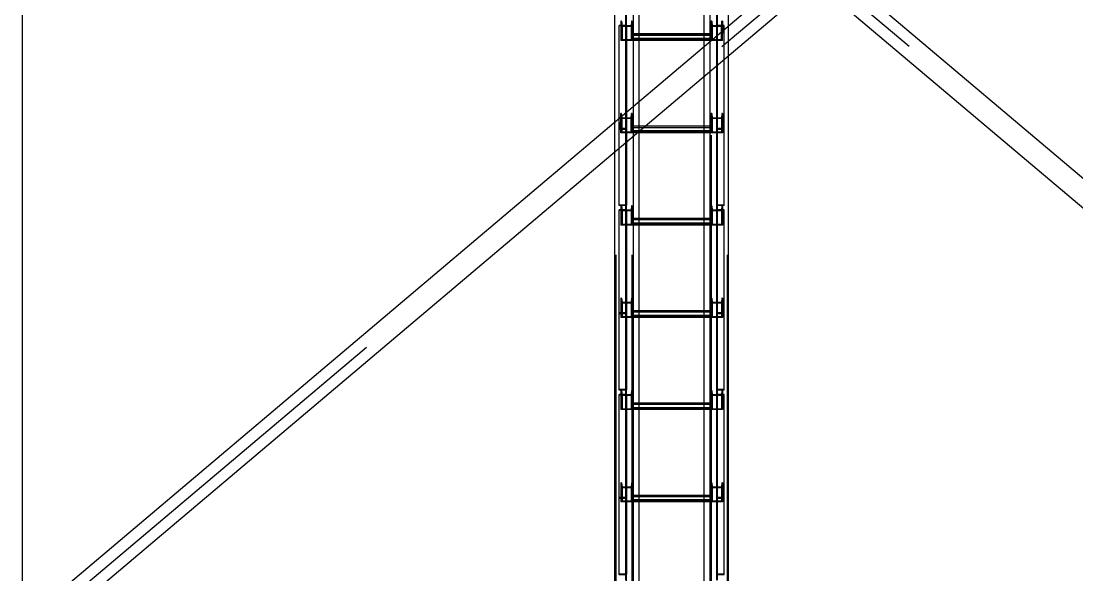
# Model space of a CAD drawing. Header units: millimetres. Extents: x 150209.93 to 150215.05, y 136675.65 to 136679.93.
# Drawn here: x 150210.6038 to 150210.8307, y 136678.8125 to 136678.9314 of the extents above; entities that cross this region are included whole.
import ezdxf

# ---------------------------------------------------------------- set-up
doc = ezdxf.new("R2010")
doc.units = ezdxf.units.MM
doc.header["$LTSCALE"] = 0.25
for name, pattern in [('CENTER', [50.8, 31.75, -6.35, 6.35, -6.35]), ('XKITLINE00', [0]), ('XKITLINE02', [4, 2, -2]), ('XKITLINE03', [6, 3, -1, 1, -1])]:
    doc.linetypes.add(name, pattern=pattern)

# ---------------------------------------------------------------- blocks, each defined once
blk = doc.blocks.new('çatıı')
at = {"color": 1, "linetype": 'XKITLINE03'}
for p, q in [((9028.6, 15747.9), (9028.6, 17391.5)), ((9034.6, 15740.3), (9034.6, 17380.3)), ((9119.6, 17380.3), (9119.6, 15740.3)), ((9028.6, 16497.6), (9028.6, 16387.1)), ((9034.6, 16497.1), (9034.6, 16481.9)), ((9119.6, 16481.9), (9119.6, 16497.1)), ((9125.6, 16387.1), (9125.6, 16497.6)), ((9119.6, 16483.5), (9034.6, 16483.5)), ((9034.6, 16398), (9034.6, 16382.8)), ((9119.6, 16382.8), (9119.6, 16398)), ((9028.6, 16387.1), (9028.6, 16305.2)), ((9125.6, 16305.2), (9125.6, 16387.1)), ((9119.6, 16384.4), (9034.6, 16384.4)), ((9028.6, 16299.5), (9028.6, 16189)), ((9034.6, 16298.9), (9034.6, 16283.7)), ((9119.6, 16283.7), (9119.6, 16298.9)), ((9125.6, 16189), (9125.6, 16299.5)), ((9119.6, 16285.3), (9034.6, 16285.3)), ((9034.6, 16199.8), (9034.6, 16184.6)), ((9119.6, 16184.6), (9119.6, 16199.8)), ((9028.6, 16189), (9028.6, 16107.1)), ((9119.6, 16186.3), (9034.6, 16186.3)), ((9125.6, 16107.1), (9125.6, 16189)), ((9028.6, 16101.3), (9028.6, 15990.8)), ((9125.6, 15990.8), (9125.6, 16101.3)), ((9034.6, 16100.7), (9034.6, 16085.6)), ((9119.6, 16085.6), (9119.6, 16100.7)), ((9119.6, 16087.2), (9034.6, 16087.2)), ((9034.6, 16001.7), (9034.6, 15986.5)), ((9119.6, 15986.5), (9119.6, 16001.7)), ((9028.6, 15990.8), (9028.6, 15908.9)), ((9119.6, 15988.1), (9034.6, 15988.1)), ((9125.6, 15908.9), (9125.6, 15990.8))]:
    blk.add_line(p, q, dxfattribs=at)
at = {"color": 116, "linetype": 'XKITLINE02', "true_color": 0x136734}
for p, q in [((9016.8, 15751.3), (9016.8, 17377.5)), ((9017.3, 15752), (9017.3, 17378)), ((9034.5, 15752), (9034.5, 17378)), ((9034.6, 15740.3), (9034.6, 17383)), ((9035.1, 15751.3), (9035.1, 17377.5)), ((9035.5, 15740.5), (9035.5, 17382.8)), ((9042.1, 15800.2), (9042.1, 17383)), ((9112.1, 15744.4), (9112.1, 17383)), ((9118.8, 15740.5), (9118.8, 17382.8)), ((9119.2, 15751.3), (9119.2, 17377.5)), ((9119.6, 15740.3), (9119.6, 17383)), ((9119.7, 15752), (9119.7, 17378)), ((9136.9, 15752), (9136.9, 17378)), ((9137.5, 15751.3), (9137.5, 17377.5)), ((9035.9, 15801.7), (9035.9, 17362.6)), ((9042.1, 15742.9), (9042.1, 17366.5)), ((9112.1, 15742.9), (9112.1, 17337.7)), ((9138.3, 15760.8), (9138.3, 17344)), ((9118.8, 17328.8), (9118.8, 15740.5)), ((9119.6, 17329), (9119.6, 15740.3)), ((9027.8, 16496.9), (9027.8, 16584.6)), ((9028.6, 16496.9), (9028.6, 16585.3)), ((9125.6, 16496.9), (9125.6, 16585.3)), ((9126.4, 16496.9), (9126.4, 16584.6)), ((9027.8, 16498.1), (9020.6, 16498.1)), ((9020.6, 16387.1), (9020.6, 16498.1)), ((9023.3, 16502.5), (9022.6, 16502.5)), ((9022.6, 16502.5), (9022.6, 16497.1)), ((9022.6, 16502.5), (9022.6, 16487.3)), ((9023.3, 16502.5), (9023.7, 16497.7)), ((9023.3, 16502.5), (9023.3, 16487.3)), ((9028.6, 16502.6), (9027.8, 16502.6)), ((9027.8, 16387.6), (9027.8, 16502.6)), ((9028.6, 16400.8), (9028.6, 16502.6)), ((9034, 16502.5), (9033.6, 16497.7)), ((9034.6, 16502.5), (9034, 16502.5)), ((9034, 16502.5), (9034, 16487.3)), ((9034.6, 16502.5), (9034.6, 16497.1)), ((9034.6, 16502.5), (9034.6, 16487.3)), ((9119.6, 16502.5), (9119.6, 16487.3)), ((9119.6, 16502.5), (9119.6, 16497.1)), ((9120.3, 16502.5), (9119.6, 16502.5)), ((9120.3, 16502.5), (9120.3, 16487.3)), ((9120.3, 16502.5), (9120.7, 16497.7)), ((9125.6, 16387.1), (9125.6, 16502.6)), ((9126.4, 16502.6), (9125.6, 16502.6)), ((9126.4, 16387.6), (9126.4, 16502.6)), ((9133.6, 16498.1), (9126.4, 16498.1)), ((9130.9, 16502.5), (9130.5, 16497.7)), ((9130.9, 16487.3), (9130.9, 16502.5)), ((9131.6, 16502.5), (9130.9, 16502.5)), ((9131.6, 16502.5), (9131.6, 16489.8)), ((9131.6, 16502.5), (9131.6, 16497.1)), ((9133.6, 16387.1), (9133.6, 16498.1)), ((9028.6, 16497.6), (9020.6, 16497.6)), ((9034.6, 16497.1), (9022.6, 16497.1)), ((9022.6, 16497.1), (9022.6, 16481.9)), ((9023.3, 16487.3), (9022.6, 16487.3)), ((9022.6, 16487.3), (9022.6, 16481.9)), ((9023.3, 16487.3), (9023.7, 16482.6)), ((9033.6, 16497.7), (9023.7, 16497.7)), ((9023.7, 16497.7), (9023.7, 16482.6)), ((9028.6, 16496.9), (9027.8, 16496.9)), ((9033.6, 16497.7), (9033.6, 16482.6)), ((9034, 16487.3), (9033.6, 16482.6)), ((9034.6, 16487.3), (9034, 16487.3)), ((9034.6, 16497.1), (9034.6, 16481.9)), ((9034.6, 16481.9), (9034.6, 16488.9)), ((9042.1, 16488.9), (9034.6, 16488.9)), ((9119.6, 16488.8), (9034.6, 16488.8)), ((9119.6, 16487.4), (9034.6, 16487.4)), ((9034.6, 16487.3), (9034.6, 16481.9)), ((9119.6, 16487.3), (9034.6, 16487.3)), ((9119.6, 16488.9), (9112.1, 16488.9)), ((9119.6, 16497.1), (9119.6, 16481.9)), ((9131.6, 16497.1), (9119.6, 16497.1)), ((9119.6, 16481.9), (9119.6, 16488.9)), ((9119.6, 16487.3), (9119.6, 16481.9)), ((9120.3, 16487.3), (9119.6, 16487.3)), ((9120.3, 16487.3), (9120.7, 16482.6)), ((9120.7, 16497.7), (9120.7, 16482.6)), ((9130.5, 16497.7), (9120.7, 16497.7)), ((9133.6, 16497.6), (9125.6, 16497.6)), ((9126.4, 16496.9), (9125.6, 16496.9)), ((9130.5, 16482.6), (9130.5, 16497.7)), ((9130.5, 16482.6), (9130.9, 16487.3)), ((9131.6, 16487.3), (9130.9, 16487.3)), ((9131.6, 16481.9), (9131.6, 16497.1)), ((9131.6, 16481.9), (9131.6, 16489.8)), ((9138.3, 16465.5), (9138.3, 16497.4)), ((9034.6, 16481.9), (9022.6, 16481.9)), ((9033.6, 16482.6), (9023.7, 16482.6)), ((9119.6, 16484), (9034.6, 16484)), ((9042.1, 16483.5), (9034.6, 16483.5)), ((9119.6, 16482.7), (9034.6, 16482.7)), ((9042.1, 16481.9), (9034.6, 16481.9)), ((9119.6, 16483.5), (9112.1, 16483.5)), ((9119.6, 16481.9), (9112.1, 16481.9)), ((9118.3, 16448.6), (9118.3, 16480.5)), ((9131.6, 16481.9), (9119.6, 16481.9)), ((9130.5, 16482.6), (9120.7, 16482.6)), ((9112.1, 16443.4), (9112.1, 16475.3)), ((9035.9, 16379.1), (9035.9, 16411)), ((9042.1, 16384.3), (9042.1, 16416.2)), ((9023.3, 16403.4), (9022.6, 16403.4)), ((9022.6, 16395.7), (9022.6, 16403.4)), ((9022.6, 16386.5), (9022.6, 16403.4)), ((9034.6, 16398), (9022.6, 16398)), ((9023.7, 16398.7), (9023.3, 16403.4)), ((9023.3, 16388.2), (9023.3, 16403.4)), ((9033.6, 16398.7), (9023.7, 16398.7)), ((9023.7, 16383.5), (9023.7, 16398.7)), ((9027.8, 16400.1), (9027.8, 16392.1)), ((9028.6, 16387.1), (9028.6, 16400.8)), ((9033.6, 16398.7), (9034, 16403.4)), ((9033.6, 16383.5), (9033.6, 16398.7)), ((9034.6, 16403.4), (9034, 16403.4)), ((9034, 16388.2), (9034, 16403.4)), ((9034.6, 16396.6), (9034.6, 16403.4)), ((9034.6, 16386.2), (9034.6, 16403.2)), ((9034.6, 16382.8), (9034.6, 16396.6)), ((9119.6, 16403.4), (9119.6, 16388.2)), ((9119.6, 16403.4), (9119.6, 16398)), ((9120.3, 16403.4), (9119.6, 16403.4)), ((9119.6, 16398), (9119.6, 16382.8)), ((9131.6, 16398), (9119.6, 16398)), ((9120.3, 16403.4), (9120.3, 16388.2)), ((9120.3, 16403.4), (9120.7, 16398.7)), ((9120.7, 16398.7), (9120.7, 16383.5)), ((9130.5, 16398.7), (9120.7, 16398.7)), ((9130.9, 16403.4), (9130.5, 16398.7)), ((9130.5, 16398.7), (9130.5, 16383.5)), ((9130.9, 16403.4), (9130.9, 16388.2)), ((9131.6, 16403.4), (9130.9, 16403.4)), ((9131.6, 16403.4), (9131.6, 16388.2)), ((9131.6, 16403.4), (9131.6, 16398)), ((9131.6, 16398), (9131.6, 16382.8)), ((9015.9, 16362.2), (9015.9, 16394.1)), ((9020.6, 16394), (9020.6, 16387.6)), ((9027.8, 16387.6), (9020.6, 16387.6)), ((9020.6, 16384.8), (9020.6, 16387.1)), ((9028.6, 16387.1), (9020.6, 16387.1)), ((9028.6, 16387.1), (9020.6, 16387.1)), ((9027.8, 16386.5), (9020.6, 16386.5)), ((9020.6, 16304.6), (9020.6, 16384.8)), ((9022.6, 16382.8), (9022.6, 16395.7)), ((9023.3, 16388.2), (9022.6, 16388.2)), ((9023.7, 16383.5), (9023.3, 16388.2)), ((9028.6, 16392.1), (9027.8, 16392.1)), ((9027.8, 16302), (9027.8, 16386.5)), ((9028.6, 16298.7), (9028.6, 16387.1)), ((9033.6, 16383.5), (9034, 16388.2)), ((9034.6, 16388.2), (9034, 16388.2)), ((9034.6, 16382.8), (9034.6, 16389.9)), ((9048.7, 16389.9), (9034.6, 16389.9)), ((9119.6, 16389.8), (9034.6, 16389.8)), ((9119.6, 16388.3), (9034.6, 16388.3)), ((9119.6, 16388.2), (9034.6, 16388.2)), ((9119.6, 16385), (9034.6, 16385)), ((9119.6, 16389.9), (9112.1, 16389.9)), ((9119.6, 16382.8), (9119.6, 16389.9)), ((9119.6, 16388.2), (9119.6, 16382.8)), ((9120.3, 16388.2), (9119.6, 16388.2)), ((9120.3, 16388.2), (9120.7, 16383.5)), ((9126.4, 16392.1), (9125.6, 16392.1)), ((9125.6, 16298.7), (9125.6, 16387.1)), ((9133.6, 16387.1), (9125.6, 16387.1)), ((9133.6, 16387.1), (9125.6, 16387.1)), ((9133.6, 16387.6), (9126.4, 16387.6)), ((9126.4, 16298.7), (9126.4, 16386.5)), ((9133.6, 16386.5), (9126.4, 16386.5)), ((9130.9, 16388.2), (9130.5, 16383.5)), ((9131.6, 16388.2), (9130.9, 16388.2)), ((9131.6, 16388.2), (9131.6, 16382.8)), ((9133.6, 16304.6), (9133.6, 16387.1)), ((9034.6, 16382.8), (9022.6, 16382.8)), ((9033.6, 16383.5), (9023.7, 16383.5)), ((9028.6, 16380.6), (9027.8, 16380.6)), ((9027.8, 16298.7), (9027.8, 16380.5)), ((9042.2, 16384.4), (9034.6, 16384.4)), ((9119.6, 16383.6), (9034.6, 16383.6)), ((9042.1, 16382.8), (9034.6, 16382.8)), ((9119.6, 16384.4), (9112.1, 16384.4)), ((9119.6, 16382.8), (9112.1, 16382.8)), ((9131.6, 16382.8), (9119.6, 16382.8)), ((9130.5, 16383.5), (9120.7, 16383.5)), ((9126.4, 16380.6), (9125.6, 16380.6)), ((9028.6, 16305.2), (9020.6, 16305.2)), ((9133.6, 16305.2), (9125.6, 16305.2)), ((9027.8, 16304.6), (9020.6, 16304.6)), ((9027.8, 16300), (9020.6, 16300)), ((9020.6, 16189), (9020.6, 16300)), ((9028.6, 16299.5), (9020.6, 16299.5)), ((9023.3, 16304.3), (9022.6, 16304.3)), ((9022.6, 16304.3), (9022.6, 16298.9)), ((9022.6, 16304.3), (9022.6, 16289.2)), ((9034.6, 16298.9), (9022.6, 16298.9)), ((9022.6, 16298.9), (9022.6, 16283.7)), ((9023.3, 16304.3), (9023.7, 16299.6)), ((9023.3, 16304.3), (9023.3, 16289.2)), ((9033.6, 16299.6), (9023.7, 16299.6)), ((9023.7, 16299.6), (9023.7, 16284.4)), ((9028.6, 16304.5), (9027.8, 16304.5)), ((9027.8, 16189.5), (9027.8, 16304.5)), ((9028.6, 16298.7), (9027.8, 16298.7)), ((9028.6, 16189), (9028.6, 16304.5)), ((9034, 16304.3), (9033.6, 16299.6)), ((9033.6, 16299.6), (9033.6, 16284.4)), ((9034.6, 16304.3), (9034, 16304.3)), ((9034, 16304.3), (9034, 16289.2)), ((9034.6, 16304.3), (9034.6, 16298.9)), ((9034.6, 16304.3), (9034.6, 16289.2)), ((9034.6, 16298.9), (9034.6, 16283.7)), ((9119.6, 16304.3), (9119.6, 16289.2)), ((9119.6, 16304.3), (9119.6, 16298.9)), ((9120.3, 16304.3), (9119.6, 16304.3)), ((9119.6, 16298.9), (9119.6, 16283.7)), ((9131.6, 16298.9), (9119.6, 16298.9)), ((9120.3, 16304.3), (9120.3, 16289.2)), ((9120.3, 16304.3), (9120.7, 16299.6)), ((9120.7, 16299.6), (9120.7, 16284.4)), ((9130.5, 16299.6), (9120.7, 16299.6)), ((9125.6, 16189), (9125.6, 16304.5)), ((9126.4, 16304.5), (9125.6, 16304.5)), ((9133.6, 16299.5), (9125.6, 16299.5)), ((9126.4, 16298.7), (9125.6, 16298.7)), ((9133.6, 16304.6), (9126.4, 16304.6)), ((9126.4, 16189.5), (9126.4, 16304.5)), ((9133.6, 16300), (9126.4, 16300)), ((9130.9, 16304.3), (9130.5, 16299.6)), ((9130.5, 16299.6), (9130.5, 16284.4)), ((9130.9, 16304.3), (9130.9, 16289.2)), ((9131.6, 16304.3), (9130.9, 16304.3)), ((9131.6, 16304.3), (9131.6, 16289.2)), ((9131.6, 16304.3), (9131.6, 16298.9)), ((9131.6, 16298.9), (9131.6, 16283.7)), ((9133.6, 16189), (9133.6, 16300)), ((9023.3, 16289.2), (9022.6, 16289.2)), ((9022.6, 16289.2), (9022.6, 16283.7)), ((9034.6, 16283.7), (9022.6, 16283.7)), ((9023.3, 16289.2), (9023.7, 16284.4)), ((9033.6, 16284.4), (9023.7, 16284.4)), ((9034, 16289.2), (9033.6, 16284.4)), ((9034.6, 16289.2), (9034, 16289.2)), ((9034.6, 16283.7), (9034.6, 16290.8)), ((9042.1, 16290.8), (9034.6, 16290.8)), ((9119.6, 16290.7), (9034.6, 16290.7)), ((9034.6, 16289.2), (9034.6, 16283.7)), ((9119.6, 16289.2), (9034.6, 16289.2)), ((9119.6, 16289.2), (9034.6, 16289.2)), ((9119.6, 16285.9), (9034.6, 16285.9)), ((9042.1, 16285.3), (9034.6, 16285.3)), ((9119.6, 16284.5), (9034.6, 16284.5)), ((9042.1, 16283.7), (9034.6, 16283.7)), ((9119.6, 16290.8), (9112.1, 16290.8)), ((9119.6, 16285.3), (9112.1, 16285.3)), ((9119.6, 16283.7), (9112.1, 16283.7)), ((9119.6, 16283.7), (9119.6, 16290.8)), ((9119.6, 16289.2), (9119.6, 16283.7)), ((9120.3, 16289.2), (9119.6, 16289.2)), ((9131.6, 16283.7), (9119.6, 16283.7)), ((9120.3, 16289.2), (9120.7, 16284.4)), ((9130.5, 16284.4), (9120.7, 16284.4)), ((9130.9, 16289.2), (9130.5, 16284.4)), ((9131.6, 16289.2), (9130.9, 16289.2)), ((9131.6, 16289.2), (9131.6, 16283.7)), ((9023.3, 16205.3), (9022.6, 16205.3)), ((9022.6, 16205.3), (9022.6, 16199.8)), ((9022.6, 16205.3), (9022.6, 16190.1)), ((9023.3, 16205.3), (9023.7, 16200.5)), ((9023.3, 16205.3), (9023.3, 16190.1)), ((9034, 16205.3), (9033.6, 16200.5)), ((9034.6, 16205.3), (9034, 16205.3)), ((9034, 16205.3), (9034, 16190.1)), ((9034.6, 16205.3), (9034.6, 16199.8)), ((9034.6, 16205.3), (9034.6, 16190.1)), ((9119.6, 16205.3), (9119.6, 16190.1)), ((9119.6, 16205.3), (9119.6, 16199.8)), ((9120.3, 16205.3), (9119.6, 16205.3)), ((9120.3, 16205.3), (9120.3, 16190.1)), ((9120.3, 16205.3), (9120.7, 16200.5)), ((9130.9, 16205.3), (9130.5, 16200.5)), ((9130.9, 16205.3), (9130.9, 16190.1)), ((9131.6, 16205.3), (9130.9, 16205.3)), ((9131.6, 16205.3), (9131.6, 16190.1)), ((9131.6, 16205.3), (9131.6, 16199.8)), ((9034.6, 16199.8), (9022.6, 16199.8)), ((9022.6, 16199.8), (9022.6, 16184.6)), ((9033.6, 16200.5), (9023.7, 16200.5)), ((9023.7, 16200.5), (9023.7, 16185.3)), ((9028.6, 16194), (9027.8, 16194)), ((9033.6, 16200.5), (9033.6, 16185.3)), ((9034.6, 16199.8), (9034.6, 16184.6)), ((9034.6, 16184.6), (9034.6, 16191.7)), ((9042.1, 16191.7), (9034.6, 16191.7)), ((9119.6, 16191.7), (9112.1, 16191.7)), ((9119.6, 16199.8), (9119.6, 16184.6)), ((9131.6, 16199.8), (9119.6, 16199.8)), ((9119.6, 16184.6), (9119.6, 16191.7)), ((9120.7, 16200.5), (9120.7, 16185.3)), ((9130.5, 16200.5), (9120.7, 16200.5)), ((9126.4, 16194), (9125.6, 16194)), ((9130.5, 16200.5), (9130.5, 16185.3)), ((9131.6, 16199.8), (9131.6, 16184.6)), ((9027.8, 16189.5), (9020.6, 16189.5)), ((9020.6, 16106.4), (9020.6, 16189)), ((9028.6, 16189), (9020.6, 16189)), ((9028.6, 16189), (9020.6, 16189)), ((9027.8, 16188.3), (9020.6, 16188.3)), ((9023.3, 16190.1), (9022.6, 16190.1)), ((9022.6, 16190.1), (9022.6, 16184.6)), ((9034.6, 16184.6), (9022.6, 16184.6)), ((9023.3, 16190.1), (9023.7, 16185.3)), ((9033.6, 16185.3), (9023.7, 16185.3)), ((9027.8, 16100.6), (9027.8, 16188.3)), ((9028.6, 16182.5), (9027.8, 16182.5)), ((9028.6, 16100.6), (9028.6, 16189)), ((9034, 16190.1), (9033.6, 16185.3)), ((9034.6, 16190.1), (9034, 16190.1)), ((9119.6, 16191.6), (9034.6, 16191.6)), ((9119.6, 16190.2), (9034.6, 16190.2)), ((9034.6, 16190.1), (9034.6, 16184.6)), ((9119.6, 16190.1), (9034.6, 16190.1)), ((9119.6, 16186.8), (9034.6, 16186.8)), ((9042.1, 16186.3), (9034.6, 16186.3)), ((9119.6, 16185.5), (9034.6, 16185.5)), ((9042.1, 16184.6), (9034.6, 16184.6)), ((9119.6, 16186.3), (9112.1, 16186.3)), ((9119.6, 16184.6), (9112.1, 16184.6)), ((9119.6, 16190.1), (9119.6, 16184.6)), ((9120.3, 16190.1), (9119.6, 16190.1)), ((9131.6, 16184.6), (9119.6, 16184.6)), ((9120.3, 16190.1), (9120.7, 16185.3)), ((9130.5, 16185.3), (9120.7, 16185.3)), ((9125.6, 16100.6), (9125.6, 16189)), ((9133.6, 16189), (9125.6, 16189)), ((9133.6, 16189), (9125.6, 16189)), ((9126.4, 16182.5), (9125.6, 16182.5)), ((9133.6, 16189.5), (9126.4, 16189.5)), ((9126.4, 16100.6), (9126.4, 16188.3)), ((9133.6, 16188.3), (9126.4, 16188.3)), ((9130.9, 16190.1), (9130.5, 16185.3)), ((9131.6, 16190.1), (9130.9, 16190.1)), ((9131.6, 16190.1), (9131.6, 16184.6)), ((9133.6, 16106.4), (9133.6, 16189)), ((9028.6, 16107.1), (9020.6, 16107.1)), ((9027.8, 16106.4), (9020.6, 16106.4)), ((9027.8, 16101.8), (9020.6, 16101.8)), ((9020.6, 15990.8), (9020.6, 16101.8)), ((9028.6, 16101.3), (9020.6, 16101.3)), ((9023.3, 16106.2), (9022.6, 16106.2)), ((9022.6, 16106.2), (9022.6, 16100.7)), ((9022.6, 16106.2), (9022.6, 16091)), ((9023.3, 16106.2), (9023.7, 16101.4)), ((9023.3, 16106.2), (9023.3, 16091)), ((9033.6, 16101.4), (9023.7, 16101.4)), ((9023.7, 16101.4), (9023.7, 16086.2)), ((9028.6, 16106.3), (9027.8, 16106.3)), ((9027.8, 15991.3), (9027.8, 16106.3)), ((9028.6, 15990.8), (9028.6, 16106.3)), ((9034, 16106.2), (9033.6, 16101.4)), ((9033.6, 16101.4), (9033.6, 16086.2)), ((9034.6, 16106.2), (9034, 16106.2)), ((9034, 16106.2), (9034, 16091)), ((9034.6, 16106.2), (9034.6, 16100.7)), ((9034.6, 16106.2), (9034.6, 16091)), ((9119.6, 16106.2), (9119.6, 16091)), ((9119.6, 16106.2), (9119.6, 16100.7)), ((9120.3, 16106.2), (9119.6, 16106.2)), ((9120.3, 16106.2), (9120.3, 16091)), ((9120.3, 16106.2), (9120.7, 16101.4)), ((9120.7, 16101.4), (9120.7, 16086.2)), ((9130.5, 16101.4), (9120.7, 16101.4)), ((9133.6, 16107.1), (9125.6, 16107.1)), ((9125.6, 15990.8), (9125.6, 16106.3)), ((9126.4, 16106.3), (9125.6, 16106.3)), ((9133.6, 16101.3), (9125.6, 16101.3)), ((9133.6, 16106.4), (9126.4, 16106.4)), ((9126.4, 15991.3), (9126.4, 16106.3)), ((9133.6, 16101.8), (9126.4, 16101.8)), ((9130.9, 16106.2), (9130.5, 16101.4)), ((9130.5, 16101.4), (9130.5, 16086.2)), ((9130.9, 16106.2), (9130.9, 16091)), ((9131.6, 16106.2), (9130.9, 16106.2)), ((9131.6, 16106.2), (9131.6, 16091)), ((9131.6, 16106.2), (9131.6, 16100.7)), ((9133.6, 15990.8), (9133.6, 16101.8)), ((9034.6, 16100.7), (9022.6, 16100.7)), ((9022.6, 16100.7), (9022.6, 16085.6)), ((9023.3, 16091), (9022.6, 16091)), ((9022.6, 16091), (9022.6, 16085.6)), ((9023.3, 16091), (9023.7, 16086.2)), ((9028.6, 16100.6), (9027.8, 16100.6)), ((9034, 16091), (9033.6, 16086.2)), ((9034.6, 16091), (9034, 16091)), ((9034.6, 16100.7), (9034.6, 16085.6)), ((9034.6, 16085.6), (9034.6, 16092.6)), ((9042.1, 16092.6), (9034.6, 16092.6)), ((9119.6, 16092.5), (9034.6, 16092.5)), ((9119.6, 16091.1), (9034.6, 16091.1)), ((9034.6, 16091), (9034.6, 16085.6)), ((9119.6, 16091), (9034.6, 16091)), ((9119.6, 16092.6), (9112.1, 16092.6)), ((9119.6, 16100.7), (9119.6, 16085.6)), ((9131.6, 16100.7), (9119.6, 16100.7)), ((9119.6, 16085.6), (9119.6, 16092.6)), ((9119.6, 16091), (9119.6, 16085.6)), ((9120.3, 16091), (9119.6, 16091)), ((9120.3, 16091), (9120.7, 16086.2)), ((9126.4, 16100.6), (9125.6, 16100.6)), ((9130.9, 16091), (9130.5, 16086.2)), ((9131.6, 16091), (9130.9, 16091)), ((9131.6, 16100.7), (9131.6, 16085.6)), ((9131.6, 16091), (9131.6, 16085.6)), ((9034.6, 16085.6), (9022.6, 16085.6)), ((9033.6, 16086.2), (9023.7, 16086.2)), ((9119.6, 16087.7), (9034.6, 16087.7)), ((9042.1, 16087.2), (9034.6, 16087.2)), ((9119.6, 16086.4), (9034.6, 16086.4)), ((9042.1, 16085.6), (9034.6, 16085.6)), ((9119.6, 16087.2), (9112.1, 16087.2)), ((9119.6, 16085.6), (9112.1, 16085.6)), ((9131.6, 16085.6), (9119.6, 16085.6)), ((9130.5, 16086.2), (9120.7, 16086.2)), ((9023.3, 16007.1), (9022.6, 16007.1)), ((9022.6, 16007.1), (9022.6, 16001.7)), ((9022.6, 16007.1), (9022.6, 15991.9)), ((9034.6, 16001.7), (9022.6, 16001.7)), ((9022.6, 16001.7), (9022.6, 15986.5)), ((9023.3, 16007.1), (9023.7, 16002.4)), ((9023.3, 16007.1), (9023.3, 15991.9)), ((9033.6, 16002.4), (9023.7, 16002.4)), ((9023.7, 16002.4), (9023.7, 15987.2)), ((9034, 16007.1), (9033.6, 16002.4)), ((9033.6, 16002.4), (9033.6, 15987.2)), ((9034.6, 16007.1), (9034, 16007.1)), ((9034, 16007.1), (9034, 15991.9)), ((9034.6, 16007.1), (9034.6, 16001.7)), ((9034.6, 16007.1), (9034.6, 15991.9)), ((9034.6, 16001.7), (9034.6, 15986.5)), ((9119.6, 16007.1), (9119.6, 15991.9)), ((9119.6, 16007.1), (9119.6, 16001.7)), ((9120.3, 16007.1), (9119.6, 16007.1)), ((9119.6, 16001.7), (9119.6, 15986.5)), ((9131.6, 16001.7), (9119.6, 16001.7)), ((9120.3, 16007.1), (9120.3, 15991.9)), ((9120.3, 16007.1), (9120.7, 16002.4)), ((9120.7, 16002.4), (9120.7, 15987.2)), ((9130.5, 16002.4), (9120.7, 16002.4)), ((9130.9, 16007.1), (9130.5, 16002.4)), ((9130.5, 16002.4), (9130.5, 15987.2)), ((9130.9, 16007.1), (9130.9, 15991.9)), ((9131.6, 16007.1), (9130.9, 16007.1)), ((9131.6, 16007.1), (9131.6, 15991.9)), ((9131.6, 16007.1), (9131.6, 16001.7)), ((9131.6, 16001.7), (9131.6, 15986.5)), ((9027.8, 15991.3), (9020.6, 15991.3)), ((9028.6, 15990.8), (9020.6, 15990.8)), ((9020.6, 15908.3), (9020.6, 15990.8)), ((9028.6, 15990.8), (9020.6, 15990.8)), ((9027.8, 15990.2), (9020.6, 15990.2)), ((9023.3, 15991.9), (9022.6, 15991.9)), ((9022.6, 15991.9), (9022.6, 15986.5)), ((9023.3, 15991.9), (9023.7, 15987.2)), ((9028.6, 15995.8), (9027.8, 15995.8)), ((9027.8, 15902.4), (9027.8, 15990.2)), ((9028.6, 15902.4), (9028.6, 15990.8)), ((9034, 15991.9), (9033.6, 15987.2)), ((9034.6, 15991.9), (9034, 15991.9)), ((9034.6, 15986.5), (9034.6, 15993.6)), ((9042.1, 15993.6), (9034.6, 15993.6)), ((9119.6, 15993.5), (9034.6, 15993.5)), ((9119.6, 15992), (9034.6, 15992)), ((9034.6, 15991.9), (9034.6, 15986.5)), ((9119.6, 15991.9), (9034.6, 15991.9)), ((9119.6, 15988.7), (9034.6, 15988.7)), ((9042.1, 15988.1), (9034.6, 15988.1)), ((9119.6, 15993.6), (9112.1, 15993.6)), ((9119.6, 15988.1), (9112.1, 15988.1)), ((9119.6, 15986.5), (9119.6, 15993.6)), ((9119.6, 15991.9), (9119.6, 15986.5)), ((9120.3, 15991.9), (9119.6, 15991.9)), ((9120.3, 15991.9), (9120.7, 15987.2)), ((9126.4, 15995.8), (9125.6, 15995.8)), ((9133.6, 15990.8), (9125.6, 15990.8)), ((9125.6, 15902.4), (9125.6, 15990.8)), ((9133.6, 15990.8), (9125.6, 15990.8)), ((9133.6, 15991.3), (9126.4, 15991.3)), ((9126.4, 15902.4), (9126.4, 15990.2)), ((9133.6, 15990.2), (9126.4, 15990.2)), ((9130.9, 15991.9), (9130.5, 15987.2)), ((9131.6, 15991.9), (9130.9, 15991.9)), ((9131.6, 15991.9), (9131.6, 15986.5)), ((9133.6, 15908.3), (9133.6, 15990.8)), ((9034.6, 15986.5), (9022.6, 15986.5)), ((9033.6, 15987.2), (9023.7, 15987.2)), ((9028.6, 15984.3), (9027.8, 15984.3)), ((9119.6, 15987.3), (9034.6, 15987.3)), ((9042.1, 15986.5), (9034.6, 15986.5)), ((9119.6, 15986.5), (9112.1, 15986.5)), ((9131.6, 15986.5), (9119.6, 15986.5)), ((9130.5, 15987.2), (9120.7, 15987.2)), ((9126.4, 15984.3), (9125.6, 15984.3)), ((9028.6, 15908.9), (9020.6, 15908.9)), ((9027.8, 15908.3), (9020.6, 15908.3)), ((9133.6, 15908.9), (9125.6, 15908.9)), ((9133.6, 15908.3), (9126.4, 15908.3))]:
    blk.add_line(p, q, dxfattribs=at)
at = {"color": 8, "linetype": 'CENTER'}
for p, q in [((8366.9, 15830.3), (10096.4, 17290.3)), ((10096.4, 15830.3), (8366.9, 17290.3))]:
    blk.add_line(p, q, dxfattribs=at)
at = {"color": 8, "linetype": 'XKITLINE00'}
for p, q in [((8379.1, 17264), (8379.1, 15856.5)), ((9212.8, 16560.3), (8378, 15855.6)), ((10084.2, 15856.5), (9245.9, 16564.2)), ((9231.7, 16544.3), (8409.9, 15850.6)), ((10053.5, 15850.6), (9225.2, 16549.8))]:
    blk.add_line(p, q, dxfattribs=at)
at = {"color": 7, "linetype": 'XKITLINE00'}
for p, q in [((9015.9, 16394.1), (9015.9, 16726.5)), ((9035.9, 16411), (9035.9, 16709.6)), ((9042.1, 16416.2), (9042.1, 16704.4)), ((9112.1, 16475.3), (9112.1, 16645.3)), ((9118.3, 16480.5), (9118.3, 16640)), ((9138.3, 16497.4), (9138.3, 16623.1)), ((9112.1, 16488.9), (9042.1, 16488.9)), ((9112.1, 16483.5), (9042.1, 16483.5)), ((9112.1, 16481.9), (9042.1, 16481.9)), ((9138.3, 15850.6), (9138.3, 16465.5)), ((9112.1, 15850.6), (9112.1, 16443.4)), ((9118.3, 15850.6), (9118.3, 16448.6)), ((9112.1, 16389.9), (9048.7, 16389.9)), ((9035.9, 15850.6), (9035.9, 16379.1)), ((9042.1, 15850.6), (9042.1, 16384.3)), ((9112.1, 16382.8), (9042.1, 16382.8)), ((9112.1, 16384.4), (9042.2, 16384.4)), ((9015.9, 15850.6), (9015.9, 16362.2)), ((9112.1, 16290.8), (9042.1, 16290.8)), ((9112.1, 16285.3), (9042.1, 16285.3)), ((9112.1, 16283.7), (9042.1, 16283.7)), ((9112.1, 16191.7), (9042.1, 16191.7)), ((9112.1, 16186.3), (9042.1, 16186.3)), ((9112.1, 16184.6), (9042.1, 16184.6)), ((9112.1, 16092.6), (9042.1, 16092.6)), ((9112.1, 16087.2), (9042.1, 16087.2)), ((9112.1, 16085.6), (9042.1, 16085.6)), ((9112.1, 15993.6), (9042.1, 15993.6)), ((9112.1, 15988.1), (9042.1, 15988.1)), ((9112.1, 15986.5), (9042.1, 15986.5))]:
    blk.add_line(p, q, dxfattribs=at)
at = {"color": 1, "linetype": 'XKITLINE00'}
for centre in [(9028.6, 16497.6), (9034.6, 16497.1), (9119.6, 16497.1), (9125.6, 16497.6), (9034.6, 16483.5), (9034.6, 16481.9), (9119.6, 16483.5), (9119.6, 16481.9), (9034.6, 16398), (9119.6, 16398), (9028.6, 16387.1), (9028.6, 16387.1), (9125.6, 16387.1), (9125.6, 16387.1), (9034.6, 16384.4), (9034.6, 16382.8), (9119.6, 16384.4), (9119.6, 16382.8), (9028.6, 16305.2), (9125.6, 16305.2), (9028.6, 16299.5), (9034.6, 16298.9), (9119.6, 16298.9), (9125.6, 16299.5), (9034.6, 16285.3), (9034.6, 16283.7), (9119.6, 16285.3), (9119.6, 16283.7), (9034.6, 16199.8), (9119.6, 16199.8), (9028.6, 16189), (9028.6, 16189), (9034.6, 16186.3), (9034.6, 16184.6), (9119.6, 16186.3), (9119.6, 16184.6), (9125.6, 16189), (9125.6, 16189), (9028.6, 16107.1), (9028.6, 16101.3), (9125.6, 16107.1), (9125.6, 16101.3), (9034.6, 16100.7), (9119.6, 16100.7), (9034.6, 16087.2), (9034.6, 16085.6), (9119.6, 16087.2), (9119.6, 16085.6), (9034.6, 16001.7), (9119.6, 16001.7), (9028.6, 15990.8), (9028.6, 15990.8), (9034.6, 15988.1), (9119.6, 15988.1), (9125.6, 15990.8), (9125.6, 15990.8), (9034.6, 15986.5), (9119.6, 15986.5), (9028.6, 15908.9), (9125.6, 15908.9)]:
    blk.add_circle(centre, 0.05, dxfattribs=at)

msp = doc.modelspace()

# ---------------------------------------------------------------- block references
at = {"xscale": 0.0002000170049888334, "yscale": 0.0002000170049888334, "zscale": 0.0002000170049888334}
msp.add_blockref('çatıı', (150208.92807, 136675.63059), dxfattribs=at)

doc.saveas('drawing.dxf')
